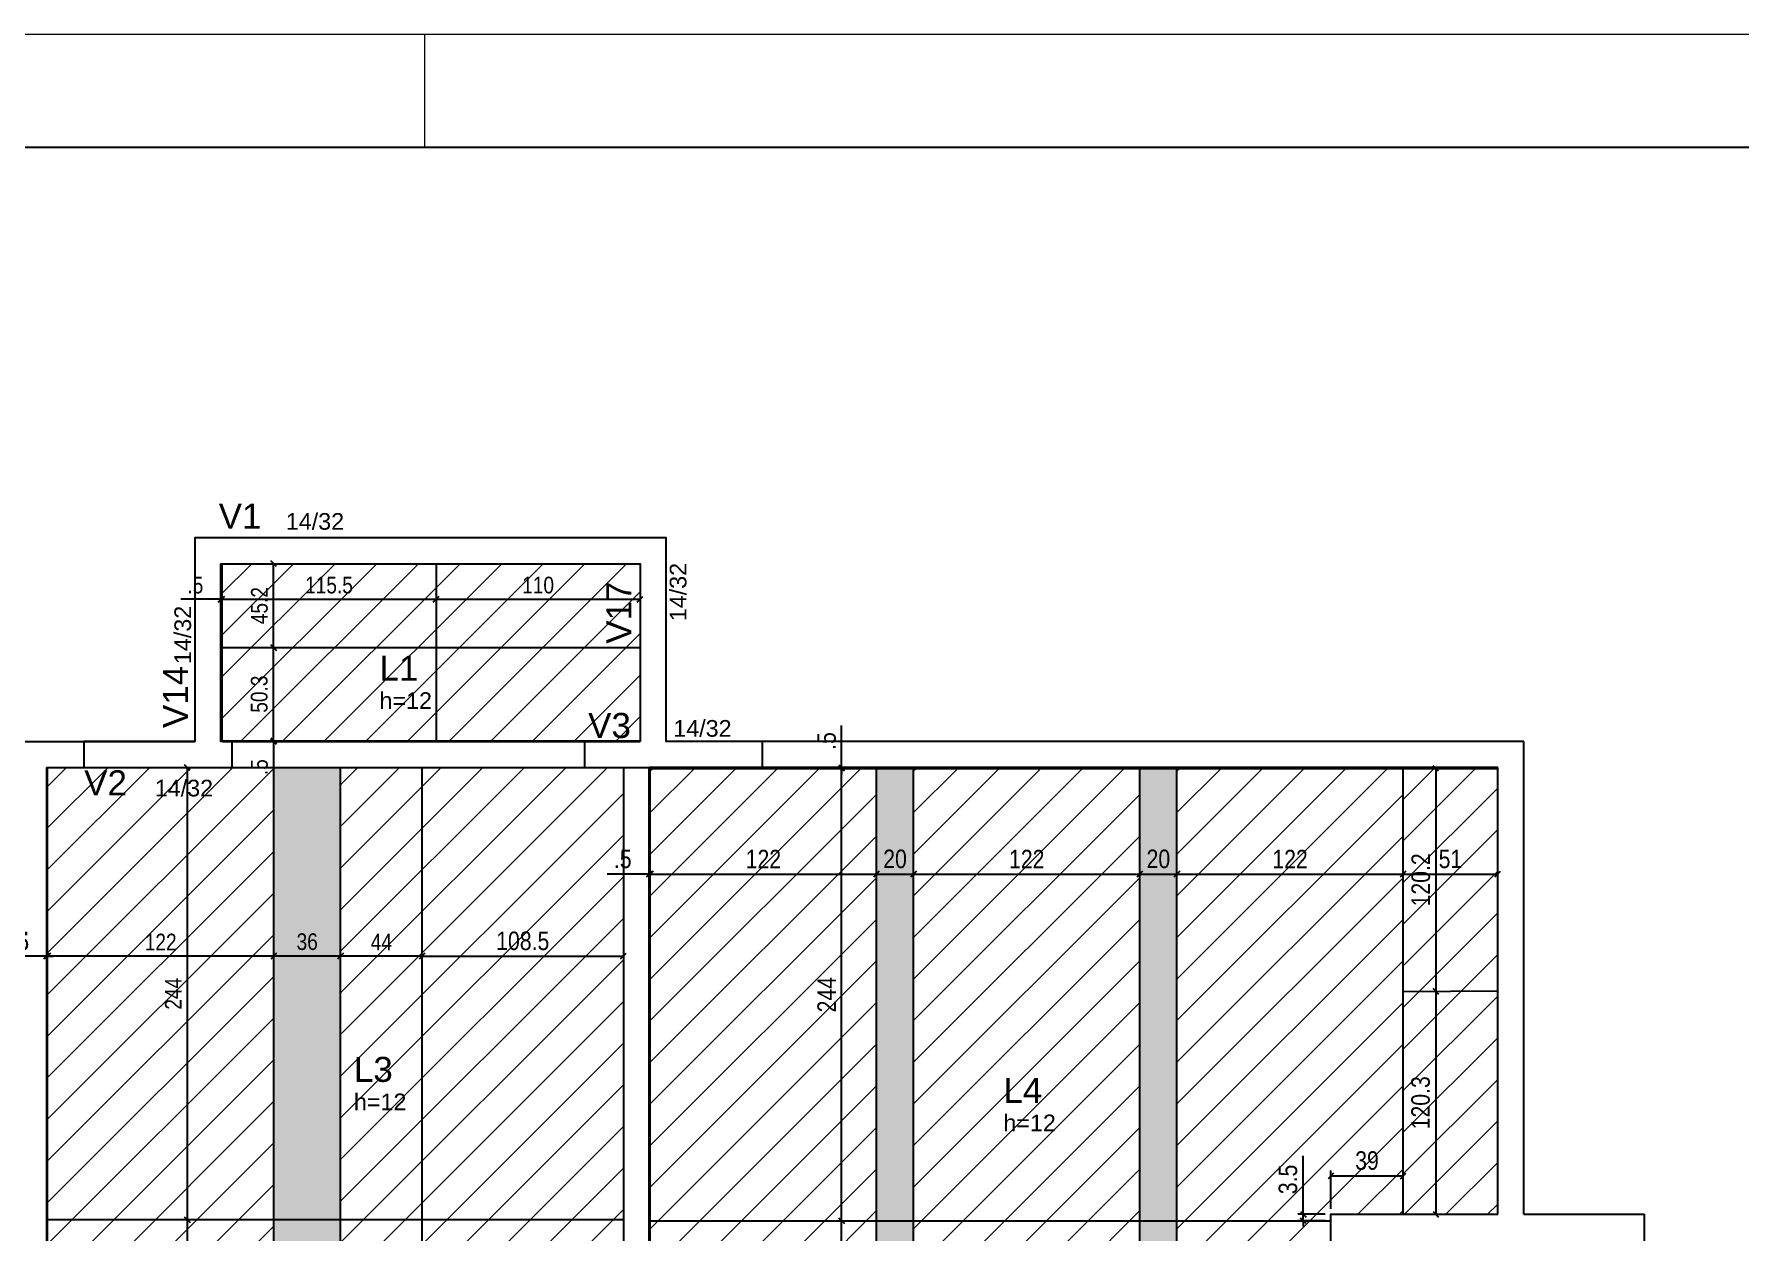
# Model space of a CAD drawing. Header units: millimetres. Extents: x 2319 to 6611, y 404 to 3152.
# Drawn here: x 4151 to 5071, y 2506 to 3152 of the extents above; entities that cross this region are included whole.
import ezdxf

# ---------------------------------------------------------------- set-up
doc = ezdxf.new("R2010")
doc.units = ezdxf.units.MM
for name, color, linetype in [('10', 252, 'Continuous'), ('9', 8, 'Continuous'), ('COTA', 241, 'Continuous'), ('ES-VIGA', 3, 'Continuous'), ('Painéis', 200, 'Continuous'), ('VIG-D', 2, 'Continuous'), ('VIG-N', 4, 'Continuous')]:
    doc.layers.add(name, color=color, linetype=linetype)
for name, color, linetype, lineweight in [('FOLHA', 255, 'Continuous', 5), ('Hachura', 251, 'Continuous', 9), ('REAPROVEITAMENTO', 251, 'Continuous', 9)]:
    doc.layers.add(name, color=color, linetype=linetype, lineweight=lineweight)
doc.styles.add('COTA TECNICA', font='techl___.ttf', dxfattribs={"height": 10})
doc.styles.add('COTA TECNICA-50', font='techl___.ttf', dxfattribs={"height": 9})
doc.styles.add('TQS_ARIAL', font='arial.ttf')
doc.dimstyles.new('COTA PAINEL-50', dxfattribs={"dimtxt": 9, "dimasz": 3, "dimexe": 3, "dimexo": 3, "dimgap": 3, "dimtad": 1, "dimdec": 1, "dimzin": 12, "dimdsep": 46, "dimtxsty": 'COTA TECNICA-50', "dimblk1": 'OBLIQUE', "dimblk2": 'OBLIQUE', "dimsah": 1, "dimcen": 0.9, "dimclrd": 4, "dimclre": 4, "dimclrt": 240, "dimadec": 1, "dimazin": 3, "dimtfac": 1, "dimtdec": 1, "dimtmove": 0, "dimatfit": 3, "dimfxl": 1, "dimtolj": 1, "dimtzin": 12, "dimarcsym": 0})
doc.dimstyles.new('PAINEL', dxfattribs={"dimtxt": 10, "dimasz": 3, "dimexe": 3, "dimexo": 3, "dimgap": 3, "dimtad": 1, "dimdec": 1, "dimzin": 12, "dimdsep": 46, "dimtxsty": 'COTA TECNICA', "dimblk1": 'OBLIQUE', "dimblk2": 'OBLIQUE', "dimsah": 1, "dimcen": 0.9, "dimclrd": 4, "dimclre": 4, "dimclrt": 240, "dimadec": 1, "dimazin": 3, "dimtfac": 1, "dimtdec": 1, "dimtmove": 0, "dimatfit": 3, "dimfxl": 1, "dimtolj": 1, "dimtzin": 12, "dimarcsym": 0})

# ---------------------------------------------------------------- blocks, each defined once
blk = doc.blocks.new('_Oblique')
at = {"color": 0, "linetype": 'ByBlock', "lineweight": -2}
blk.add_line((-0.5, -0.5), (0.5, 0.5), dxfattribs=at)
blk = doc.blocks.new('*D108')
at = {"layer": 'COTA', "color": 4, "lineweight": -2, "transparency": 16777216}
for p, q in [((4233.39, 2756.49), (4233.39, 2512.49)), ((4231, 2512.49), (4230.39, 2512.49))]:
    blk.add_line(p, q, dxfattribs=at)
at = {"layer": 'Defpoints', "color": 0, "transparency": 16777216}
for p in [(4233.39, 2756.49), (4233.39, 2512.49), (4234, 2512.49)]:
    blk.add_point(p, dxfattribs=at)
at = {"layer": 'COTA', "color": 4, "lineweight": -2, "transparency": 16777216, "xscale": 3, "yscale": 3, "zscale": 3}
for p, rotation in [((4233.39, 2756.49), 90), ((4233.39, 2512.49), 270)]:
    blk.add_blockref('_Oblique', p, dxfattribs=dict(at, rotation=rotation))
at = {"layer": 'COTA', "color": 240, "transparency": 16777216, "insert": (4225.83, 2634.49), "char_height": 9, "attachment_point": 5, "rotation": 90, "style": 'COTA TECNICA-50'}
blk.add_mtext('\\A1;244', dxfattribs=at)
blk = doc.blocks.new('*D109')
at = {"layer": 'COTA', "color": 4, "lineweight": -2, "transparency": 16777216}
for p, q in [((4233.39, 2512.49), (4233.39, 2275.99)), ((4235.72, 2275.99), (4230.39, 2275.99))]:
    blk.add_line(p, q, dxfattribs=at)
at = {"layer": 'Defpoints', "color": 0, "transparency": 16777216}
for p in [(4233.39, 2512.49), (4233.39, 2275.99), (4238.72, 2275.99)]:
    blk.add_point(p, dxfattribs=at)
at = {"layer": 'COTA', "color": 4, "lineweight": -2, "transparency": 16777216, "xscale": 3, "yscale": 3, "zscale": 3}
for p, rotation in [((4233.39, 2512.49), 90), ((4233.39, 2275.99), 270)]:
    blk.add_blockref('_Oblique', p, dxfattribs=dict(at, rotation=rotation))
at = {"layer": 'COTA', "color": 240, "transparency": 16777216, "insert": (4225.7, 2394.24), "char_height": 9, "attachment_point": 5, "rotation": 90, "style": 'COTA TECNICA-50'}
blk.add_mtext('\\A1;236.5', dxfattribs=at)
blk = doc.blocks.new('*D4')
at = {"layer": 'COTA', "color": 4, "lineweight": -2, "transparency": 16777216}
blk.add_line((4360.03, 2654.83), (4316.03, 2654.83), dxfattribs=at)
at = {"layer": 'Defpoints', "color": 0, "transparency": 16777216}
for p in [(4316.03, 2654.83), (4316.03, 2654.83), (4360.03, 2654.83)]:
    blk.add_point(p, dxfattribs=at)
at = {"layer": 'COTA', "color": 4, "lineweight": -2, "transparency": 16777216, "xscale": 3, "yscale": 3, "zscale": 3, "rotation": 180}
blk.add_blockref('_Oblique', (4316.03, 2654.83), dxfattribs=at)
at = {"layer": 'COTA', "color": 4, "lineweight": -2, "transparency": 16777216, "xscale": 3, "yscale": 3, "zscale": 3}
blk.add_blockref('_Oblique', (4360.03, 2654.83), dxfattribs=at)
at = {"layer": 'COTA', "color": 240, "transparency": 16777216, "insert": (4338.03, 2662.39), "char_height": 9, "attachment_point": 5, "style": 'COTA TECNICA-50'}
blk.add_mtext('\\A1;44', dxfattribs=at)
blk = doc.blocks.new('*D5')
at = {"layer": 'COTA', "color": 4, "lineweight": -2, "transparency": 16777216}
blk.add_line((4316.03, 2654.83), (4280.03, 2654.83), dxfattribs=at)
at = {"layer": 'Defpoints', "color": 0, "transparency": 16777216}
for p in [(4280.03, 2654.83), (4280.03, 2654.83), (4316.03, 2654.83)]:
    blk.add_point(p, dxfattribs=at)
at = {"layer": 'COTA', "color": 4, "lineweight": -2, "transparency": 16777216, "xscale": 3, "yscale": 3, "zscale": 3, "rotation": 180}
blk.add_blockref('_Oblique', (4280.03, 2654.83), dxfattribs=at)
at = {"layer": 'COTA', "color": 4, "lineweight": -2, "transparency": 16777216, "xscale": 3, "yscale": 3, "zscale": 3}
blk.add_blockref('_Oblique', (4316.03, 2654.83), dxfattribs=at)
at = {"layer": 'COTA', "color": 240, "transparency": 16777216, "insert": (4298.03, 2662.52), "char_height": 9, "attachment_point": 5, "style": 'COTA TECNICA-50'}
blk.add_mtext('\\A1;36', dxfattribs=at)
blk = doc.blocks.new('*D6')
at = {"layer": 'COTA', "color": 4, "lineweight": -2, "transparency": 16777216}
blk.add_line((4280.03, 2654.83), (4158.03, 2654.83), dxfattribs=at)
at = {"layer": 'Defpoints', "color": 0, "transparency": 16777216}
for p in [(4158.03, 2654.83), (4158.03, 2654.83), (4280.03, 2654.83)]:
    blk.add_point(p, dxfattribs=at)
at = {"layer": 'COTA', "color": 4, "lineweight": -2, "transparency": 16777216, "xscale": 3, "yscale": 3, "zscale": 3, "rotation": 180}
blk.add_blockref('_Oblique', (4158.03, 2654.83), dxfattribs=at)
at = {"layer": 'COTA', "color": 4, "lineweight": -2, "transparency": 16777216, "xscale": 3, "yscale": 3, "zscale": 3}
blk.add_blockref('_Oblique', (4280.03, 2654.83), dxfattribs=at)
at = {"layer": 'COTA', "color": 240, "transparency": 16777216, "insert": (4219.03, 2662.38), "char_height": 9, "attachment_point": 5, "style": 'COTA TECNICA-50'}
blk.add_mtext('\\A1;122', dxfattribs=at)
blk = doc.blocks.new('*D7')
at = {"layer": 'COTA', "color": 4, "lineweight": -2, "transparency": 16777216}
for p, q in [((4157.53, 2654.83), (4135.94, 2654.83)), ((4158.03, 2654.83), (4157.53, 2654.83)), ((4158.03, 2654.83), (4161.03, 2654.83))]:
    blk.add_line(p, q, dxfattribs=at)
at = {"layer": 'Defpoints', "color": 0, "transparency": 16777216}
for p in [(4157.53, 2654.83), (4157.53, 2654.83), (4158.03, 2654.83)]:
    blk.add_point(p, dxfattribs=at)
at = {"layer": 'COTA', "color": 4, "lineweight": -2, "transparency": 16777216, "xscale": 3, "yscale": 3, "zscale": 3}
blk.add_blockref('_Oblique', (4157.53, 2654.83), dxfattribs=at)
at = {"layer": 'COTA', "color": 4, "lineweight": -2, "transparency": 16777216, "xscale": 3, "yscale": 3, "zscale": 3, "rotation": 180}
blk.add_blockref('_Oblique', (4158.03, 2654.83), dxfattribs=at)
at = {"layer": 'COTA', "color": 240, "transparency": 16777216, "insert": (4143.73, 2662.43), "char_height": 9, "attachment_point": 5, "style": 'COTA TECNICA-50'}
blk.add_mtext('\\A1;.5', dxfattribs=at)
blk = doc.blocks.new('*D69')
at = {"layer": 'COTA', "color": 4, "lineweight": -2, "transparency": 16777216}
blk.add_line((4279.9, 2770.99), (4279.9, 2821.24), dxfattribs=at)
at = {"layer": 'Defpoints', "color": 0, "transparency": 16777216}
for p in [(4279.9, 2821.24), (4279.9, 2821.24), (4279.9, 2770.99)]:
    blk.add_point(p, dxfattribs=at)
at = {"layer": 'COTA', "color": 4, "lineweight": -2, "transparency": 16777216, "xscale": 3, "yscale": 3, "zscale": 3}
for p, rotation in [((4279.9, 2821.24), 90), ((4279.9, 2770.99), 270)]:
    blk.add_blockref('_Oblique', p, dxfattribs=dict(at, rotation=rotation))
at = {"layer": 'COTA', "color": 240, "transparency": 16777216, "insert": (4272.2, 2796.12), "char_height": 9, "attachment_point": 5, "rotation": 90, "style": 'COTA TECNICA-50'}
blk.add_mtext('\\A1;50.3', dxfattribs=at)
blk = doc.blocks.new('*D70')
at = {"layer": 'COTA', "color": 4, "lineweight": -2, "transparency": 16777216}
for p, q in [((4252.03, 2847.31), (4367.53, 2847.31)), ((4367.53, 2849.81), (4367.53, 2850.31))]:
    blk.add_line(p, q, dxfattribs=at)
at = {"layer": 'Defpoints', "color": 0, "transparency": 16777216}
for p in [(4252.03, 2847.31), (4367.53, 2847.31), (4367.53, 2846.81)]:
    blk.add_point(p, dxfattribs=at)
at = {"layer": 'COTA', "color": 4, "lineweight": -2, "transparency": 16777216, "xscale": 3, "yscale": 3, "zscale": 3, "rotation": 180}
blk.add_blockref('_Oblique', (4252.03, 2847.31), dxfattribs=at)
at = {"layer": 'COTA', "color": 4, "lineweight": -2, "transparency": 16777216, "xscale": 3, "yscale": 3, "zscale": 3}
blk.add_blockref('_Oblique', (4367.53, 2847.31), dxfattribs=at)
at = {"layer": 'COTA', "color": 240, "transparency": 16777216, "insert": (4309.78, 2854.91), "char_height": 9, "attachment_point": 5, "style": 'COTA TECNICA-50'}
blk.add_mtext('\\A1;115.5', dxfattribs=at)
blk = doc.blocks.new('*D71')
at = {"layer": 'COTA', "color": 4, "lineweight": -2, "transparency": 16777216}
blk.add_line((4367.53, 2847.31), (4477.53, 2847.31), dxfattribs=at)
at = {"layer": 'Defpoints', "color": 0, "transparency": 16777216}
for p in [(4367.53, 2847.31), (4477.53, 2847.31), (4477.53, 2847.31)]:
    blk.add_point(p, dxfattribs=at)
at = {"layer": 'COTA', "color": 4, "lineweight": -2, "transparency": 16777216, "xscale": 3, "yscale": 3, "zscale": 3, "rotation": 180}
blk.add_blockref('_Oblique', (4367.53, 2847.31), dxfattribs=at)
at = {"layer": 'COTA', "color": 4, "lineweight": -2, "transparency": 16777216, "xscale": 3, "yscale": 3, "zscale": 3}
blk.add_blockref('_Oblique', (4477.53, 2847.31), dxfattribs=at)
at = {"layer": 'COTA', "color": 240, "transparency": 16777216, "insert": (4422.53, 2854.9), "char_height": 9, "attachment_point": 5, "style": 'COTA TECNICA-50'}
blk.add_mtext('\\A1;110', dxfattribs=at)
blk = doc.blocks.new('*D72')
at = {"layer": 'COTA', "color": 4, "lineweight": -2, "transparency": 16777216}
for p, q in [((4279.9, 2770.99), (4279.9, 2773.99)), ((4279.9, 2770.99), (4279.9, 2770.49)), ((4279.9, 2770.49), (4279.9, 2748.9))]:
    blk.add_line(p, q, dxfattribs=at)
at = {"layer": 'Defpoints', "color": 0, "transparency": 16777216}
for p in [(4279.9, 2770.99), (4279.9, 2770.49), (4279.9, 2770.49)]:
    blk.add_point(p, dxfattribs=at)
at = {"layer": 'COTA', "color": 4, "lineweight": -2, "transparency": 16777216, "xscale": 3, "yscale": 3, "zscale": 3}
for p, rotation in [((4279.9, 2770.99), 270), ((4279.9, 2770.49), 90)]:
    blk.add_blockref('_Oblique', p, dxfattribs=dict(at, rotation=rotation))
at = {"layer": 'COTA', "color": 240, "transparency": 16777216, "insert": (4272.3, 2756.7), "char_height": 9, "attachment_point": 5, "rotation": 90, "style": 'COTA TECNICA-50'}
blk.add_mtext('\\A1;.5', dxfattribs=at)
blk = doc.blocks.new('*D73')
at = {"layer": 'COTA', "color": 4, "lineweight": -2, "transparency": 16777216}
for p, q in [((4251.53, 2847.31), (4229.94, 2847.31)), ((4252.03, 2847.31), (4251.53, 2847.31)), ((4252.03, 2847.31), (4255.03, 2847.31))]:
    blk.add_line(p, q, dxfattribs=at)
at = {"layer": 'Defpoints', "color": 0, "transparency": 16777216}
for p in [(4251.53, 2847.31), (4251.53, 2847.31), (4252.03, 2847.31)]:
    blk.add_point(p, dxfattribs=at)
at = {"layer": 'COTA', "color": 4, "lineweight": -2, "transparency": 16777216, "xscale": 3, "yscale": 3, "zscale": 3}
blk.add_blockref('_Oblique', (4251.53, 2847.31), dxfattribs=at)
at = {"layer": 'COTA', "color": 4, "lineweight": -2, "transparency": 16777216, "xscale": 3, "yscale": 3, "zscale": 3, "rotation": 180}
blk.add_blockref('_Oblique', (4252.03, 2847.31), dxfattribs=at)
at = {"layer": 'COTA', "color": 240, "transparency": 16777216, "insert": (4237.73, 2854.91), "char_height": 9, "attachment_point": 5, "style": 'COTA TECNICA-50'}
blk.add_mtext('\\A1;.5', dxfattribs=at)
blk = doc.blocks.new('*D74')
at = {"layer": 'COTA', "color": 4, "lineweight": -2, "transparency": 16777216}
blk.add_line((4279.9, 2821.24), (4279.9, 2866.49), dxfattribs=at)
at = {"layer": 'Defpoints', "color": 0, "transparency": 16777216}
for p in [(4279.9, 2866.49), (4279.9, 2866.49), (4279.9, 2821.24)]:
    blk.add_point(p, dxfattribs=at)
at = {"layer": 'COTA', "color": 4, "lineweight": -2, "transparency": 16777216, "xscale": 3, "yscale": 3, "zscale": 3}
for p, rotation in [((4279.9, 2866.49), 90), ((4279.9, 2821.24), 270)]:
    blk.add_blockref('_Oblique', p, dxfattribs=dict(at, rotation=rotation))
at = {"layer": 'COTA', "color": 240, "transparency": 16777216, "insert": (4272.3, 2843.87), "char_height": 9, "attachment_point": 5, "rotation": 90, "style": 'COTA TECNICA-50'}
blk.add_mtext('\\A1;45.2', dxfattribs=at)
blk = doc.blocks.new('*D134')
at = {"layer": 'COTA', "color": 4, "lineweight": -2, "transparency": 16777216}
for p, q in [((4482.53, 2699.07), (4459.87, 2699.07)), ((4483.03, 2699.07), (4482.53, 2699.07)), ((4483.03, 2699.07), (4486.03, 2699.07))]:
    blk.add_line(p, q, dxfattribs=at)
at = {"layer": 'Defpoints', "color": 0, "transparency": 16777216}
for p in [(4482.53, 2699.07), (4482.53, 2699.07), (4483.03, 2699.07)]:
    blk.add_point(p, dxfattribs=at)
at = {"layer": 'COTA', "color": 4, "lineweight": -2, "transparency": 16777216, "xscale": 3, "yscale": 3, "zscale": 3}
blk.add_blockref('_Oblique', (4482.53, 2699.07), dxfattribs=at)
at = {"layer": 'COTA', "color": 4, "lineweight": -2, "transparency": 16777216, "xscale": 3, "yscale": 3, "zscale": 3, "rotation": 180}
blk.add_blockref('_Oblique', (4483.03, 2699.07), dxfattribs=at)
at = {"layer": 'COTA', "color": 240, "transparency": 16777216, "insert": (4468.2, 2707.18), "char_height": 10, "attachment_point": 5, "style": 'COTA TECNICA'}
blk.add_mtext('\\A1;.5', dxfattribs=at)
blk = doc.blocks.new('*D135')
at = {"layer": 'COTA', "color": 4, "lineweight": -2, "transparency": 16777216}
blk.add_line((4483.03, 2699.07), (4605.03, 2699.07), dxfattribs=at)
at = {"layer": 'Defpoints', "color": 0, "transparency": 16777216}
for p in [(4483.03, 2699.07), (4605.03, 2699.07), (4605.03, 2699.07)]:
    blk.add_point(p, dxfattribs=at)
at = {"layer": 'COTA', "color": 4, "lineweight": -2, "transparency": 16777216, "xscale": 3, "yscale": 3, "zscale": 3, "rotation": 180}
blk.add_blockref('_Oblique', (4483.03, 2699.07), dxfattribs=at)
at = {"layer": 'COTA', "color": 4, "lineweight": -2, "transparency": 16777216, "xscale": 3, "yscale": 3, "zscale": 3}
blk.add_blockref('_Oblique', (4605.03, 2699.07), dxfattribs=at)
at = {"layer": 'COTA', "color": 240, "transparency": 16777216, "insert": (4544.03, 2707.13), "char_height": 10, "attachment_point": 5, "style": 'COTA TECNICA'}
blk.add_mtext('\\A1;122', dxfattribs=at)
blk = doc.blocks.new('*D136')
at = {"layer": 'COTA', "color": 4, "lineweight": -2, "transparency": 16777216}
blk.add_line((4605.03, 2699.07), (4625.03, 2699.07), dxfattribs=at)
at = {"layer": 'Defpoints', "color": 0, "transparency": 16777216}
for p in [(4605.03, 2699.07), (4625.03, 2699.07), (4625.03, 2699.07)]:
    blk.add_point(p, dxfattribs=at)
at = {"layer": 'COTA', "color": 4, "lineweight": -2, "transparency": 16777216, "xscale": 3, "yscale": 3, "zscale": 3, "rotation": 180}
blk.add_blockref('_Oblique', (4605.03, 2699.07), dxfattribs=at)
at = {"layer": 'COTA', "color": 4, "lineweight": -2, "transparency": 16777216, "xscale": 3, "yscale": 3, "zscale": 3}
blk.add_blockref('_Oblique', (4625.03, 2699.07), dxfattribs=at)
at = {"layer": 'COTA', "color": 240, "transparency": 16777216, "insert": (4615.03, 2707.18), "char_height": 10, "attachment_point": 5, "style": 'COTA TECNICA'}
blk.add_mtext('\\A1;20', dxfattribs=at)
blk = doc.blocks.new('*D137')
at = {"layer": 'COTA', "color": 4, "lineweight": -2, "transparency": 16777216}
blk.add_line((4625.03, 2699.07), (4747.03, 2699.07), dxfattribs=at)
at = {"layer": 'Defpoints', "color": 0, "transparency": 16777216}
for p in [(4625.03, 2699.07), (4747.03, 2699.07), (4747.03, 2699.07)]:
    blk.add_point(p, dxfattribs=at)
at = {"layer": 'COTA', "color": 4, "lineweight": -2, "transparency": 16777216, "xscale": 3, "yscale": 3, "zscale": 3, "rotation": 180}
blk.add_blockref('_Oblique', (4625.03, 2699.07), dxfattribs=at)
at = {"layer": 'COTA', "color": 4, "lineweight": -2, "transparency": 16777216, "xscale": 3, "yscale": 3, "zscale": 3}
blk.add_blockref('_Oblique', (4747.03, 2699.07), dxfattribs=at)
at = {"layer": 'COTA', "color": 240, "transparency": 16777216, "insert": (4686.03, 2707.13), "char_height": 10, "attachment_point": 5, "style": 'COTA TECNICA'}
blk.add_mtext('\\A1;122', dxfattribs=at)
blk = doc.blocks.new('*D138')
at = {"layer": 'COTA', "color": 4, "lineweight": -2, "transparency": 16777216}
blk.add_line((4747.03, 2699.07), (4767.03, 2699.07), dxfattribs=at)
at = {"layer": 'Defpoints', "color": 0, "transparency": 16777216}
for p in [(4747.03, 2699.07), (4767.03, 2699.07), (4767.03, 2699.07)]:
    blk.add_point(p, dxfattribs=at)
at = {"layer": 'COTA', "color": 4, "lineweight": -2, "transparency": 16777216, "xscale": 3, "yscale": 3, "zscale": 3, "rotation": 180}
blk.add_blockref('_Oblique', (4747.03, 2699.07), dxfattribs=at)
at = {"layer": 'COTA', "color": 4, "lineweight": -2, "transparency": 16777216, "xscale": 3, "yscale": 3, "zscale": 3}
blk.add_blockref('_Oblique', (4767.03, 2699.07), dxfattribs=at)
at = {"layer": 'COTA', "color": 240, "transparency": 16777216, "insert": (4757.03, 2707.18), "char_height": 10, "attachment_point": 5, "style": 'COTA TECNICA'}
blk.add_mtext('\\A1;20', dxfattribs=at)
blk = doc.blocks.new('*D139')
at = {"layer": 'COTA', "color": 4, "lineweight": -2, "transparency": 16777216}
blk.add_line((4767.03, 2699.07), (4889.03, 2699.07), dxfattribs=at)
at = {"layer": 'Defpoints', "color": 0, "transparency": 16777216}
for p in [(4767.03, 2699.07), (4889.03, 2699.07), (4889.03, 2699.07)]:
    blk.add_point(p, dxfattribs=at)
at = {"layer": 'COTA', "color": 4, "lineweight": -2, "transparency": 16777216, "xscale": 3, "yscale": 3, "zscale": 3, "rotation": 180}
blk.add_blockref('_Oblique', (4767.03, 2699.07), dxfattribs=at)
at = {"layer": 'COTA', "color": 4, "lineweight": -2, "transparency": 16777216, "xscale": 3, "yscale": 3, "zscale": 3}
blk.add_blockref('_Oblique', (4889.03, 2699.07), dxfattribs=at)
at = {"layer": 'COTA', "color": 240, "transparency": 16777216, "insert": (4828.03, 2707.13), "char_height": 10, "attachment_point": 5, "style": 'COTA TECNICA'}
blk.add_mtext('\\A1;122', dxfattribs=at)
blk = doc.blocks.new('*D140')
at = {"layer": 'COTA', "color": 4, "lineweight": -2, "transparency": 16777216}
blk.add_line((4889.03, 2699.07), (4940.03, 2699.07), dxfattribs=at)
at = {"layer": 'Defpoints', "color": 0, "transparency": 16777216}
for p in [(4889.03, 2699.07), (4940.03, 2699.07), (4940.03, 2699.07)]:
    blk.add_point(p, dxfattribs=at)
at = {"layer": 'COTA', "color": 4, "lineweight": -2, "transparency": 16777216, "xscale": 3, "yscale": 3, "zscale": 3, "rotation": 180}
blk.add_blockref('_Oblique', (4889.03, 2699.07), dxfattribs=at)
at = {"layer": 'COTA', "color": 4, "lineweight": -2, "transparency": 16777216, "xscale": 3, "yscale": 3, "zscale": 3}
blk.add_blockref('_Oblique', (4940.03, 2699.07), dxfattribs=at)
at = {"layer": 'COTA', "color": 240, "transparency": 16777216, "insert": (4914.53, 2707.18), "char_height": 10, "attachment_point": 5, "style": 'COTA TECNICA'}
blk.add_mtext('\\A1;51', dxfattribs=at)
blk = doc.blocks.new('*D34')
at = {"layer": 'COTA', "color": 4, "lineweight": -2, "transparency": 16777216}
blk.add_line((4586.22, 2275.49), (4586.22, 2511.99), dxfattribs=at)
at = {"layer": 'Defpoints', "color": 0, "transparency": 16777216}
for p in [(4586.22, 2511.99), (4586.22, 2511.99), (4586.22, 2275.49)]:
    blk.add_point(p, dxfattribs=at)
at = {"layer": 'COTA', "color": 4, "lineweight": -2, "transparency": 16777216, "xscale": 3, "yscale": 3, "zscale": 3}
for p, rotation in [((4586.22, 2511.99), 90), ((4586.22, 2275.49), 270)]:
    blk.add_blockref('_Oblique', p, dxfattribs=dict(at, rotation=rotation))
at = {"layer": 'COTA', "color": 240, "transparency": 16777216, "insert": (4578, 2393.74), "char_height": 10, "attachment_point": 5, "rotation": 90, "style": 'COTA TECNICA'}
blk.add_mtext('\\A1;236.5', dxfattribs=at)
blk = doc.blocks.new('*D35')
at = {"layer": 'COTA', "color": 4, "lineweight": -2, "transparency": 16777216}
blk.add_line((4586.22, 2511.99), (4586.22, 2755.99), dxfattribs=at)
at = {"layer": 'Defpoints', "color": 0, "transparency": 16777216}
for p in [(4586.22, 2755.99), (4586.22, 2755.99), (4586.22, 2511.99)]:
    blk.add_point(p, dxfattribs=at)
at = {"layer": 'COTA', "color": 4, "lineweight": -2, "transparency": 16777216, "xscale": 3, "yscale": 3, "zscale": 3}
for p, rotation in [((4586.22, 2755.99), 90), ((4586.22, 2511.99), 270)]:
    blk.add_blockref('_Oblique', p, dxfattribs=dict(at, rotation=rotation))
at = {"layer": 'COTA', "color": 240, "transparency": 16777216, "insert": (4578.15, 2633.99), "char_height": 10, "attachment_point": 5, "rotation": 90, "style": 'COTA TECNICA'}
blk.add_mtext('\\A1;244', dxfattribs=at)
blk = doc.blocks.new('*D36')
at = {"layer": 'COTA', "color": 4, "lineweight": -2, "transparency": 16777216}
for p, q in [((4586.22, 2756.49), (4586.22, 2779.15)), ((4586.22, 2755.99), (4586.22, 2756.49)), ((4586.22, 2755.99), (4586.22, 2752.99))]:
    blk.add_line(p, q, dxfattribs=at)
at = {"layer": 'Defpoints', "color": 0, "transparency": 16777216}
for p in [(4586.22, 2756.49), (4586.22, 2756.49), (4586.22, 2755.99)]:
    blk.add_point(p, dxfattribs=at)
at = {"layer": 'COTA', "color": 4, "lineweight": -2, "transparency": 16777216, "xscale": 3, "yscale": 3, "zscale": 3}
for p, rotation in [((4586.22, 2756.49), 270), ((4586.22, 2755.99), 90)]:
    blk.add_blockref('_Oblique', p, dxfattribs=dict(at, rotation=rotation))
at = {"layer": 'COTA', "color": 240, "transparency": 16777216, "insert": (4578.11, 2770.82), "char_height": 10, "attachment_point": 5, "rotation": 90, "style": 'COTA TECNICA'}
blk.add_mtext('\\A1;.5', dxfattribs=at)
blk = doc.blocks.new('*D142')
at = {"layer": 'COTA', "color": 4, "lineweight": -2, "transparency": 16777216}
for p, q in [((4835.15, 2515.49), (4835.15, 2547.1)), ((4847.03, 2515.49), (4832.15, 2515.49)), ((4847.03, 2511.99), (4832.15, 2511.99)), ((4835.15, 2511.99), (4835.15, 2515.49)), ((4835.15, 2511.99), (4835.15, 2508.99))]:
    blk.add_line(p, q, dxfattribs=at)
at = {"layer": 'Defpoints', "color": 0, "transparency": 16777216}
for p in [(4835.15, 2515.49), (4850.03, 2515.49), (4850.03, 2511.99)]:
    blk.add_point(p, dxfattribs=at)
at = {"layer": 'COTA', "color": 4, "lineweight": -2, "transparency": 16777216, "xscale": 3, "yscale": 3, "zscale": 3}
for p, rotation in [((4835.15, 2515.49), 270), ((4835.15, 2511.99), 90)]:
    blk.add_blockref('_Oblique', p, dxfattribs=dict(at, rotation=rotation))
at = {"layer": 'COTA', "color": 240, "transparency": 16777216, "insert": (4826.93, 2534.3), "char_height": 10, "attachment_point": 5, "rotation": 90, "style": 'COTA TECNICA'}
blk.add_mtext('\\A1;3.5', dxfattribs=at)
blk = doc.blocks.new('*D143')
at = {"layer": 'COTA', "color": 4, "lineweight": -2, "transparency": 16777216}
for p, q in [((4850.03, 2518.49), (4850.03, 2539.19)), ((4889.03, 2518.49), (4889.03, 2539.19)), ((4850.03, 2536.19), (4889.03, 2536.19))]:
    blk.add_line(p, q, dxfattribs=at)
at = {"layer": 'Defpoints', "color": 0, "transparency": 16777216}
for p in [(4889.03, 2536.19), (4850.03, 2515.49), (4889.03, 2515.49)]:
    blk.add_point(p, dxfattribs=at)
at = {"layer": 'COTA', "color": 4, "lineweight": -2, "transparency": 16777216, "xscale": 3, "yscale": 3, "zscale": 3, "rotation": 180}
blk.add_blockref('_Oblique', (4850.03, 2536.19), dxfattribs=at)
at = {"layer": 'COTA', "color": 4, "lineweight": -2, "transparency": 16777216, "xscale": 3, "yscale": 3, "zscale": 3}
blk.add_blockref('_Oblique', (4889.03, 2536.19), dxfattribs=at)
at = {"layer": 'COTA', "color": 240, "transparency": 16777216, "insert": (4869.53, 2544.44), "char_height": 10, "attachment_point": 5, "style": 'COTA TECNICA'}
blk.add_mtext('\\A1;39', dxfattribs=at)
blk = doc.blocks.new('*D47')
at = {"layer": 'COTA', "color": 4, "lineweight": -2, "transparency": 16777216}
blk.add_line((4360.03, 2654.83), (4468.53, 2654.83), dxfattribs=at)
at = {"layer": 'Defpoints', "color": 0, "transparency": 16777216}
for p in [(4360.03, 2654.83), (4468.53, 2654.83), (4468.53, 2654.83)]:
    blk.add_point(p, dxfattribs=at)
at = {"layer": 'COTA', "color": 4, "lineweight": -2, "transparency": 16777216, "xscale": 3, "yscale": 3, "zscale": 3, "rotation": 180}
blk.add_blockref('_Oblique', (4360.03, 2654.83), dxfattribs=at)
at = {"layer": 'COTA', "color": 4, "lineweight": -2, "transparency": 16777216, "xscale": 3, "yscale": 3, "zscale": 3}
blk.add_blockref('_Oblique', (4468.53, 2654.83), dxfattribs=at)
at = {"layer": 'COTA', "color": 240, "transparency": 16777216, "insert": (4414.28, 2662.96), "char_height": 10, "attachment_point": 5, "style": 'COTA TECNICA'}
blk.add_mtext('\\A1;108.5', dxfattribs=at)
blk = doc.blocks.new('*D58')
at = {"layer": 'COTA', "color": 4, "lineweight": -2, "transparency": 16777216}
for p, q in [((4157.53, 2654.83), (4134.87, 2654.83)), ((4158.03, 2654.83), (4157.53, 2654.83)), ((4158.03, 2654.83), (4161.03, 2654.83))]:
    blk.add_line(p, q, dxfattribs=at)
at = {"layer": 'Defpoints', "color": 0, "transparency": 16777216}
for p in [(4157.53, 2654.83), (4157.53, 2654.83), (4158.03, 2654.83)]:
    blk.add_point(p, dxfattribs=at)
at = {"layer": 'COTA', "color": 4, "lineweight": -2, "transparency": 16777216, "xscale": 3, "yscale": 3, "zscale": 3}
blk.add_blockref('_Oblique', (4157.53, 2654.83), dxfattribs=at)
at = {"layer": 'COTA', "color": 4, "lineweight": -2, "transparency": 16777216, "xscale": 3, "yscale": 3, "zscale": 3, "rotation": 180}
blk.add_blockref('_Oblique', (4158.03, 2654.83), dxfattribs=at)
at = {"layer": 'COTA', "color": 240, "transparency": 16777216, "insert": (4143.2, 2662.93), "char_height": 10, "attachment_point": 5, "style": 'COTA TECNICA'}
blk.add_mtext('\\A1;.5', dxfattribs=at)
blk = doc.blocks.new('*D174')
at = {"layer": 'COTA', "color": 4, "lineweight": -2, "transparency": 16777216}
for p, q in [((4906.67, 2635.83), (4906.67, 2515.49)), ((4909.67, 2515.49), (4909.67, 2515.49))]:
    blk.add_line(p, q, dxfattribs=at)
at = {"layer": 'Defpoints', "color": 0, "transparency": 16777216}
for p in [(4906.67, 2635.83), (4906.67, 2515.49), (4906.67, 2515.49)]:
    blk.add_point(p, dxfattribs=at)
at = {"layer": 'COTA', "color": 4, "lineweight": -2, "transparency": 16777216, "xscale": 3, "yscale": 3, "zscale": 3}
for p, rotation in [((4906.67, 2635.83), 90), ((4906.67, 2515.49), 270)]:
    blk.add_blockref('_Oblique', p, dxfattribs=dict(at, rotation=rotation))
at = {"layer": 'COTA', "color": 240, "transparency": 16777216, "insert": (4898.45, 2575.66), "char_height": 10, "attachment_point": 5, "rotation": 90, "style": 'COTA TECNICA'}
blk.add_mtext('\\A1;120.3', dxfattribs=at)
blk = doc.blocks.new('*D175')
at = {"layer": 'COTA', "color": 4, "lineweight": -2, "transparency": 16777216}
blk.add_line((4906.67, 2755.99), (4906.67, 2635.83), dxfattribs=at)
at = {"layer": 'Defpoints', "color": 0, "transparency": 16777216}
for p in [(4906.67, 2755.99), (4906.67, 2635.83), (4906.67, 2635.83)]:
    blk.add_point(p, dxfattribs=at)
at = {"layer": 'COTA', "color": 4, "lineweight": -2, "transparency": 16777216, "xscale": 3, "yscale": 3, "zscale": 3}
for p, rotation in [((4906.67, 2755.99), 90), ((4906.67, 2635.83), 270)]:
    blk.add_blockref('_Oblique', p, dxfattribs=dict(at, rotation=rotation))
at = {"layer": 'COTA', "color": 240, "transparency": 16777216, "insert": (4898.56, 2695.91), "char_height": 10, "attachment_point": 5, "rotation": 90, "style": 'COTA TECNICA'}
blk.add_mtext('\\A1;120.2', dxfattribs=at)

msp = doc.modelspace()

# ---------------------------------------------------------------- hatches: boundary and pattern name
at = {"layer": 'Hachura', "linetype": 'ByBlock'}
h = msp.add_hatch(color=256, dxfattribs=at)
h.dxf.hatch_style = 1
h.paths.add_polyline_path([(4316.03, 2756.49), (4280.03, 2756.49), (4280.03, 2275.99), (4316.03, 2275.99)])
h = msp.add_hatch(color=256, dxfattribs=at)
h.dxf.hatch_style = 1
h.paths.add_polyline_path([(4625.03, 2755.99), (4605.03, 2755.99), (4605.03, 2275.49), (4625.03, 2275.49)])
h = msp.add_hatch(color=256, dxfattribs=at)
h.dxf.hatch_style = 1
h.paths.add_polyline_path([(4767.03, 2755.99), (4747.03, 2755.99), (4747.03, 2275.49), (4767.03, 2275.49)])
at = {"layer": 'REAPROVEITAMENTO', "linetype": 'ByBlock'}
h = msp.add_hatch(dxfattribs=at)
h.set_pattern_fill('ANSI31', color=256, scale=5, style=2)
h.set_pattern_definition([(45, (-1366.391, -208.728), (-11.22532, 11.22532), [])])
h.paths.add_polyline_path([(4252.03, 2770.99), (4477.53, 2770.99), (4477.53, 2866.49), (4252.03, 2866.49)])
h = msp.add_hatch(dxfattribs=at)
h.set_pattern_fill('ANSI31', color=256, scale=5, style=2)
h.set_pattern_definition([(45, (-1466.392, -318.728), (-11.22532, 11.22532), [])])
h.paths.add_polyline_path([(4157.53, 2275.99), (4280.03, 2275.99), (4280.03, 2756.49), (4157.53, 2756.49)])
h.paths.add_polyline_path([(4280.03, 2301.99), (4280.03, 2301.49), (4300.03, 2301.49), (4300.03, 2301.99)])
h.paths.add_polyline_path([(4360.03, 2275.99), (4468.53, 2275.99), (4468.53, 2756.49), (4316.03, 2756.49), (4316.03, 2275.99)])
h = msp.add_hatch(dxfattribs=at)
h.set_pattern_fill('ANSI31', color=256, scale=5, style=2)
h.set_pattern_definition([(45, (-1161.891, -196.178), (-11.22532, 11.22532), [])])
h.paths.add_polyline_path([(4483.03, 2755.99), (4483.03, 2275.5), (4605.03, 2275.5), (4605.03, 2755.99)])
h = msp.add_hatch(dxfattribs=at)
h.set_pattern_fill('ANSI31', color=256, scale=5, style=2)
h.set_pattern_definition([(45, (-1019.891, -196.178), (-11.22532, 11.22532), [])])
h.paths.add_polyline_path([(4625.03, 2755.99), (4625.03, 2275.5), (4747.03, 2275.5), (4747.03, 2755.99)])
h = msp.add_hatch(dxfattribs=at)
h.set_pattern_fill('ANSI31', color=256, scale=5, style=2)
h.set_pattern_definition([(45, (-877.891, -196.178), (-11.22532, 11.22532), [])])
h.paths.add_polyline_path([(4850.03, 2275.5), (4850.03, 2515.5), (4889.03, 2515.5), (4889.03, 2755.99), (4767.03, 2755.99), (4767.03, 2275.5)])
h = msp.add_hatch(dxfattribs=at)
h.set_pattern_fill('ANSI31', color=256, scale=5, style=2)
h.set_pattern_definition([(45, (-826.885, -192.678), (-11.22532, 11.22532), [])])
h.paths.add_polyline_path([(4889.03, 2755.99), (4889.03, 2515.49), (4940.03, 2515.49), (4940.03, 2755.99)])

# ---------------------------------------------------------------- linework, layer by layer
at = {"color": 30}
msp.add_line((2471.37, 3091.24), (6549.85, 3091.24), dxfattribs=at)
at = {"layer": '10', "color": 252, "linetype": 'Continuous'}
msp.add_line((4501.53, 2756.5), (4482.53, 2756.5), dxfattribs=at)
at = {"layer": '9', "color": 8, "linetype": 'Continuous'}
for p, q in [((4143.53, 2770.5), (4237.53, 2770.5)), ((4252.48, 2770.5), (4477.53, 2770.5)), ((4954.03, 2770.5), (4491.53, 2770.5)), ((4954.03, 2515.5), (4954.03, 2770.5)), ((4157.53, 2756.5), (4468.53, 2756.5)), ((4468.53, 2756.5), (4468.53, 2275.5)), ((4482.53, 2275.5), (4482.53, 2756.5)), ((4940.03, 2756.5), (4482.53, 2756.5)), ((4940.03, 2515.5), (4940.03, 2756.5)), ((4954.03, 2515.5), (5019.02, 2515.5)), ((5019.02, 2515.5), (5019.02, 2261.5))]:
    msp.add_line(p, q, dxfattribs=at)
for points in [[(4157.53, 2756.5), (4157.53, 2275.5), (4567.53, 2275.5), (4567.53, 2261.5)], [(4850.03, 2501.5), (4850.03, 2515.5), (4940.03, 2515.5)], [(4850.03, 2275.5), (4850.03, 2515.5), (4864.03, 2515.5)]]:
    msp.add_lwpolyline(points, dxfattribs=at)
at = {"layer": 'ES-VIGA', "linetype": 'Continuous'}
msp.add_lwpolyline([(4477.53, 2770.5), (4447.53, 2770.5), (4447.53, 2756.5), (4543.58, 2756.5), (4543.58, 2770.5), (4491.53, 2770.5), (4491.53, 2880.5), (4237.53, 2880.5), (4237.53, 2770.5), (4177.53, 2770.5), (4177.53, 2756.5), (4257.53, 2756.5), (4257.53, 2770.5), (4251.53, 2770.5), (4251.53, 2866.5), (4477.53, 2866.5), (4477.53, 2770.5)], dxfattribs=at)
at = {"layer": 'FOLHA'}
for p, q in [((2318.96, 3152.2), (6610.81, 3152.2)), ((4361.25, 3152.2), (4361.25, 3091.24))]:
    msp.add_line(p, q, dxfattribs=at)
at = {"layer": 'Painéis'}
for p, q in [((4252.03, 2866.49), (4252.03, 2770.99)), ((4367.53, 2866.49), (4367.53, 2770.99)), ((4252.03, 2821.24), (4477.53, 2821.24)), ((4252.03, 2770.99), (4477.53, 2770.99)), ((4158.03, 2275.99), (4158.03, 2756.49)), ((4280.03, 2275.99), (4280.03, 2756.49)), ((4316.03, 2275.99), (4316.03, 2756.49)), ((4360.03, 2275.99), (4360.03, 2756.49)), ((4483.03, 2275.49), (4483.03, 2755.99)), ((4483.03, 2755.99), (4940.03, 2755.99)), ((4605.03, 2275.49), (4605.03, 2755.99)), ((4625.03, 2070.49), (4625.03, 2755.99)), ((4747.03, 2275.49), (4747.03, 2755.99)), ((4767.03, 2275.49), (4767.03, 2755.99)), ((4889.03, 2515.49), (4889.03, 2755.99)), ((4889.03, 2635.74), (4940.03, 2635.99)), ((4468.53, 2512.49), (4158.03, 2512.49)), ((4483.03, 2511.99), (4850.03, 2511.99))]:
    msp.add_line(p, q, dxfattribs=at)

# ---------------------------------------------------------------- texts
at = {"layer": 'VIG-D', "linetype": 'Continuous', "style": 'TQS_ARIAL'}
for s, p in [('14/32', (4286.49, 2884.8)), ('h=12', (4337.01, 2788.13)), ('14/32', (4495.44, 2773.14)), ('14/32', (4215.84, 2740.93)), ('h=12', (4323.21, 2571.62)), ('h=12', (4673.45, 2560.3))]:
    msp.add_text(s, height=9, dxfattribs=at).set_placement(p)
for p in [(4502.54, 2835.47), (4235.41, 2812.33)]:
    msp.add_text('14/32', height=9, rotation=90, dxfattribs=at).set_placement(p)
at = {"layer": 'VIG-N', "linetype": 'Continuous', "style": 'TQS_ARIAL'}
for s, p in [('V1', (4250.32, 2885.42)), ('L1', (4337.01, 2803.43)), ('V3', (4449.52, 2772.49)), ('V2', (4177.76, 2741.55)), ('L3', (4323.21, 2586.92)), ('L4', (4673.45, 2575.6))]:
    msp.add_text(s, height=13.5, dxfattribs=at).set_placement(p)
for s, p in [('V17', (4472.85, 2823.29)), ('V14', (4233.8, 2777.82))]:
    msp.add_text(s, height=13.5, rotation=90, dxfattribs=at).set_placement(p)

# ---------------------------------------------------------------- dimensions: what is measured, and where the dimension line sits
at = {"layer": 'COTA'}
for base, p1, p2, dimstyle, picture, middle in [((4251.53, 2847.31), (4252.03, 2847.31), (4251.53, 2847.31), 'COTA PAINEL-50', '*D73', (4237.73, 2854.91)), ((4367.53, 2847.31), (4252.03, 2847.31), (4367.53, 2846.81), 'COTA PAINEL-50', '*D70', (4309.78, 2854.91)), ((4477.53, 2847.31), (4367.53, 2847.31), (4477.53, 2847.31), 'COTA PAINEL-50', '*D71', (4422.53, 2854.9)), ((4482.53, 2699.07), (4483.03, 2699.07), (4482.53, 2699.07), 'PAINEL', '*D134', (4468.2, 2707.18)), ((4605.03, 2699.07), (4483.03, 2699.07), (4605.03, 2699.07), 'PAINEL', '*D135', (4544.03, 2707.13)), ((4157.53, 2654.83), (4158.03, 2654.83), (4157.53, 2654.83), 'PAINEL', '*D58', (4143.2, 2662.93)), ((4157.53, 2654.83), (4158.03, 2654.83), (4157.53, 2654.83), 'COTA PAINEL-50', '*D7', (4143.73, 2662.43)), ((4158.03, 2654.83), (4280.03, 2654.83), (4158.03, 2654.83), 'COTA PAINEL-50', '*D6', (4219.03, 2662.38)), ((4280.03, 2654.83), (4316.03, 2654.83), (4280.03, 2654.83), 'COTA PAINEL-50', '*D5', (4298.03, 2662.52)), ((4316.03, 2654.83), (4360.03, 2654.83), (4316.03, 2654.83), 'COTA PAINEL-50', '*D4', (4338.03, 2662.39)), ((4468.53, 2654.83), (4360.03, 2654.83), (4468.53, 2654.83), 'PAINEL', '*D47', (4414.28, 2662.96)), ((4889.03, 2536.19), (4850.03, 2515.49), (4889.03, 2515.49), 'PAINEL', '*D143', (4869.53, 2544.44))]:
    dim = msp.add_linear_dim(base=base, p1=p1, p2=p2, dimstyle=dimstyle, dxfattribs=at)
    dim.commit()
    dim.dimension.update_dxf_attribs({"geometry": picture, "text_midpoint": middle})
for base, p1, p2, dimstyle, picture, middle in [((4279.89724268, 2866.49494501), (4279.89724268, 2821.24494501), (4279.89724268, 2866.49494501), 'COTA PAINEL-50', '*D74', (4272.29855847, 2843.86994501)), ((4279.89724268, 2821.24494501), (4279.89724268, 2770.99494501), (4279.89724268, 2821.24494501), 'COTA PAINEL-50', '*D69', (4272.19987426, 2796.11994501)), ((4586.22, 2756.49), (4586.22, 2755.99), (4586.22, 2756.49), 'PAINEL', '*D36', (4578.11, 2770.82)), ((4233.39, 2512.49), (4233.39, 2756.49), (4234, 2512.49), 'COTA PAINEL-50', '*D108', (4225.83, 2634.49)), ((4586.22, 2755.99), (4586.22, 2511.99), (4586.22, 2755.99), 'PAINEL', '*D35', (4578.15, 2633.99)), ((4835.15, 2515.49), (4850.03, 2511.99), (4850.03, 2515.49), 'PAINEL', '*D142', (4826.93, 2534.3)), ((4233.39, 2275.99), (4233.39, 2512.49), (4238.72, 2275.99), 'COTA PAINEL-50', '*D109', (4225.7, 2394.24)), ((4586.22, 2511.99), (4586.22, 2275.49), (4586.22, 2511.99), 'PAINEL', '*D34', (4578, 2393.74))]:
    dim = msp.add_linear_dim(base=base, p1=p1, p2=p2, angle=90, dimstyle=dimstyle, dxfattribs=at)
    dim.commit()
    dim.dimension.update_dxf_attribs({"geometry": picture, "text_midpoint": middle})
dim = msp.add_linear_dim(base=(4279.9, 2770.49), p1=(4279.9, 2770.99), p2=(4279.9, 2770.49), angle=90, dimstyle='COTA PAINEL-50', dxfattribs=at)
dim.commit()
dim.dimension.update_dxf_attribs({"geometry": '*D72', "text_midpoint": (4279.9, 2756.7), "dimtype": 160})
for base, p1, p2, picture, middle in [((4906.67, 2635.83), (4906.67, 2755.99), (4906.67, 2635.83), '*D175', (4898.56, 2695.91)), ((4906.67, 2515.49), (4906.67, 2635.83), (4906.67, 2515.49), '*D174', (4898.45, 2575.66))]:
    dim = msp.add_linear_dim(base=base, p1=p1, p2=p2, angle=90, dimstyle='PAINEL', override={"dimtmove": 1}, dxfattribs=at)
    dim.commit()
    dim.dimension.update_dxf_attribs({"geometry": picture, "text_midpoint": middle})
for base, p1, p2, picture, middle in [((4625.03, 2699.07), (4605.03, 2699.07), (4625.03, 2699.07), '*D136', (4615.03, 2699.07)), ((4767.03, 2699.07), (4747.03, 2699.07), (4767.03, 2699.07), '*D138', (4757.03, 2699.07))]:
    dim = msp.add_linear_dim(base=base, p1=p1, p2=p2, dimstyle='PAINEL', override={"dimtmove": 1}, dxfattribs=at)
    dim.commit()
    dim.dimension.update_dxf_attribs({"geometry": picture, "text_midpoint": middle, "dimtype": 160})
for base, p1, p2, picture, middle in [((4747.03, 2699.07), (4625.03, 2699.07), (4747.03, 2699.07), '*D137', (4686.03, 2707.13)), ((4889.03, 2699.07), (4767.03, 2699.07), (4889.03, 2699.07), '*D139', (4828.03, 2707.13)), ((4940.03, 2699.07), (4889.03, 2699.07), (4940.03, 2699.07), '*D140', (4914.53, 2707.18))]:
    dim = msp.add_linear_dim(base=base, p1=p1, p2=p2, dimstyle='PAINEL', override={"dimtmove": 1}, dxfattribs=at)
    dim.commit()
    dim.dimension.update_dxf_attribs({"geometry": picture, "text_midpoint": middle})

doc.saveas('drawing.dxf')
